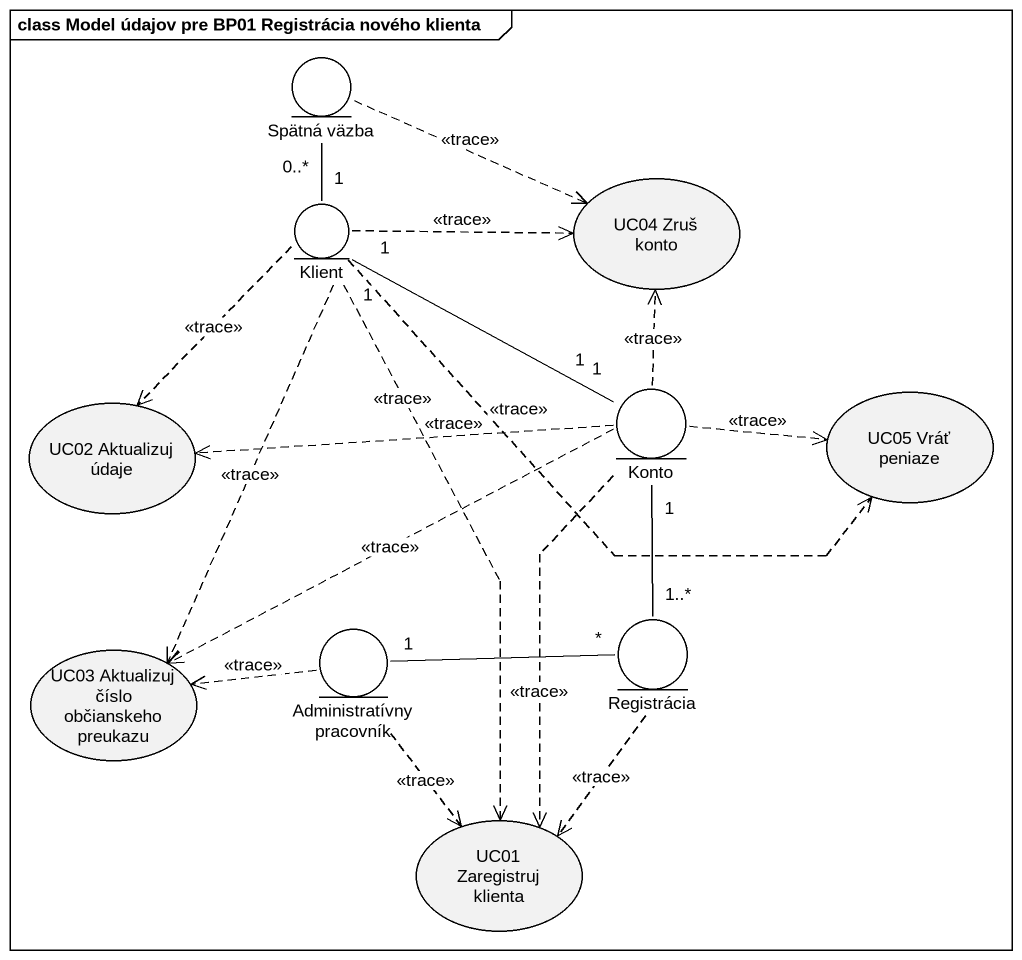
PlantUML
@startuml
mainframe class Model údajov pre BP01 Registrácia nového klienta
entity "Spätná väzba" as Spätná_väzba
entity Klient
usecase "UC04 Zruš konto" as UC04_Zruš_konto
usecase "UC02 Aktualizuj údaje" as UC02_Aktualizuj_údaje
entity Konto
usecase "UC05 Vráť peniaze" as UC05_Vráť_peniaze
usecase "UC03 Aktualizuj číslo občianskeho preukazu" as UC03_Aktualizuj_číslo
entity "Administratívny pracovník" as Administratívny_pracovník
entity Registrácia
usecase "UC01 Zaregistruj klienta" as UC01_Zaregistruj_klienta
Spätná_väzba .right.> UC04_Zruš_konto : <<trace>>
Klient "1" -up- "0..*" Spätná_väzba
Klient .right.> UC04_Zruš_konto : <<trace>>
Klient ..> UC02_Aktualizuj_údaje : <<trace>>
Klient "1" -- "1" Konto
Klient .right.> UC05_Vráť_peniaze : <<trace>>
Klient ..> UC03_Aktualizuj_číslo : <<trace>>
Klient ..> UC01_Zaregistruj_klienta : <<trace>>
Konto "1" -up- "1" Klient
Konto .up.> UC04_Zruš_konto : <<trace>>
Konto .left.> UC02_Aktualizuj_údaje : <<trace>>
Konto .right.> UC05_Vráť_peniaze : <<trace>>
Konto .left.> UC03_Aktualizuj_číslo : <<trace>>
Konto "1" -- "1..*" Registrácia
Konto ..> UC01_Zaregistruj_klienta : <<trace>>
Administratívny_pracovník .left.> UC03_Aktualizuj_číslo : <<trace>>
Administratívny_pracovník "1" -right- "*" Registrácia
Administratívny_pracovník ..> UC01_Zaregistruj_klienta : <<trace>>
Registrácia ..> UC01_Zaregistruj_klienta : <<trace>>
@enduml
